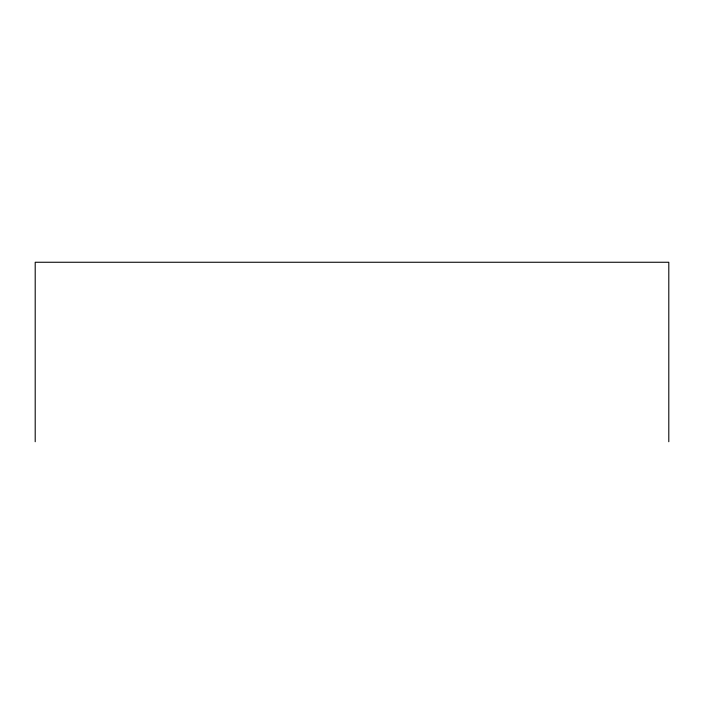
<?xml version="1.0" encoding="UTF-8"?>
<svg xmlns="http://www.w3.org/2000/svg" width="704" height="704" viewBox="0 0 704 704"><rect width="100%" height="100%" fill="white"/><g stroke="black" fill="none" stroke-linecap="round" stroke-linejoin="round"><path stroke-width="1.06" d="M668.8 441.742L668.8 262.258L35.2 262.258L35.2 441.742"/></g></svg>
